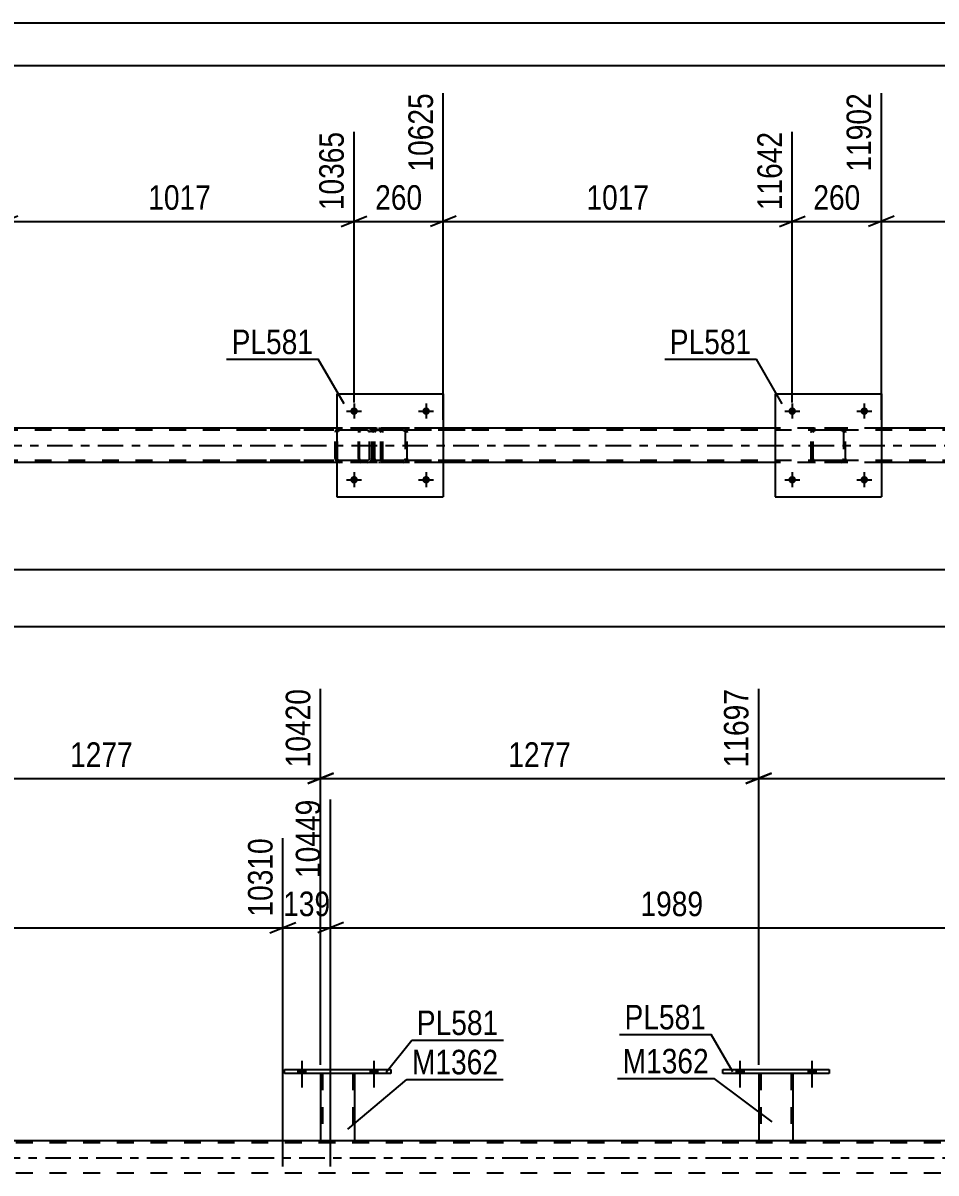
# Model space of a CAD drawing. Header units: millimetres. Extents: x 0 to 841, y 0 to 594.
# Drawn here: x 486.6 to 593, y 460 to 594 of the extents above; entities that cross this region are included whole.
import ezdxf

# ---------------------------------------------------------------- set-up
doc = ezdxf.new("R2010")
doc.units = ezdxf.units.MM
doc.linetypes.add('DXK_LINE_DOT2', pattern=[3.9198, 1.9599, -1.9599])
doc.linetypes.add('DXK_LINE_DOT3', pattern=[5.9187, 2.979, -0.9799, 0.9799, -0.9799])
doc.styles.add('Arial Narrow', font='ARIALN.TTF', dxfattribs={"height": 0.2})

# ---------------------------------------------------------------- blocks, each defined once
blk = doc.blocks.new('Unknown-318894736-1133')
at = {"color": 5, "linetype": 'Continuous'}
for p, q in [((841, 594), (0, 594)), ((836, 589), (5, 589))]:
    blk.add_line(p, q, dxfattribs=at)
blk = doc.blocks.new('Part-318894736-4805 - 4784')
at = {"color": 7, "linetype": 'DXK_LINE_DOT2'}
for p, q in [((526.71, 546.76), (511.72, 546.76)), ((526.71, 546.52), (511.72, 546.52)), ((523, 546.45), (522.96, 546.28)), ((522.96, 543.24), (522.96, 546.28)), ((523, 546.46), (523, 546.45)), ((523.22, 546.28), (523.24, 546.37)), ((523.22, 543.24), (523.22, 546.28)), ((523.24, 546.37), (523.29, 546.45)), ((523.47, 546.76), (523.28, 546.72)), ((523.29, 546.45), (523.37, 546.5)), ((523.37, 546.5), (523.47, 546.52)), ((526.9, 546.72), (526.71, 546.76)), ((526.71, 546.52), (526.8, 546.5)), ((526.8, 546.5), (526.89, 546.45)), ((526.89, 546.45), (526.94, 546.37)), ((526.94, 546.37), (526.96, 546.28)), ((526.96, 543.24), (526.96, 546.28)), ((527.22, 546.28), (527.18, 546.46)), ((527.22, 543.24), (527.22, 546.28)), ((526.71, 543), (511.72, 543)), ((522.96, 543.24), (523, 543.05)), ((523.24, 543.15), (523.22, 543.24)), ((523.29, 543.07), (523.24, 543.15)), ((523.37, 543.02), (523.29, 543.07)), ((523.47, 543), (523.37, 543.02)), ((526.8, 543.02), (526.71, 543)), ((526.89, 543.07), (526.8, 543.02)), ((526.94, 543.15), (526.89, 543.07)), ((526.96, 543.24), (526.94, 543.15)), ((527.18, 543.05), (527.22, 543.24)), ((526.71, 542.76), (511.72, 542.76)), ((523.28, 542.8), (523.47, 542.76)), ((526.71, 542.76), (526.9, 542.8))]:
    blk.add_line(p, q, dxfattribs=at)
for centre, start, end in [((523.45, 546.26), 110.7583, 155.68), ((526.73, 546.26), 24.32, 69.2417), ((523.45, 543.26), 204.32, 249.2417), ((526.73, 543.26), 290.7583, 335.68)]:
    blk.add_arc(centre, 0.496, start, end, dxfattribs=at)
blk = doc.blocks.new('Part-318894736-4856 - 4784')
at = {"color": 2, "linetype": 'Continuous'}
for p, q in [((523.16, 550.76), (523.16, 538.76)), ((523.16, 550.76), (535.56, 550.76)), ((535.56, 550.76), (535.56, 538.76)), ((523.16, 538.76), (535.56, 538.76))]:
    blk.add_line(p, q, dxfattribs=at)
blk = doc.blocks.new('Part-318894736-4792 - 4784')
at = {"color": 7, "linetype": 'DXK_LINE_DOT2'}
for p, q in [((525.69, 546.46), (525.67, 546.28)), ((525.67, 543.24), (525.67, 546.28)), ((525.75, 546.62), (525.69, 546.46)), ((525.84, 546.72), (525.75, 546.62)), ((525.81, 546.28), (525.82, 546.37)), ((525.81, 543.24), (525.81, 546.28)), ((525.82, 546.37), (525.84, 546.45)), ((525.94, 546.76), (525.84, 546.72)), ((525.84, 546.45), (525.89, 546.5)), ((525.89, 546.5), (525.94, 546.52)), ((538.1, 546.76), (525.94, 546.76)), ((538.1, 546.52), (525.94, 546.52)), ((527.22, 546.52), (527.22, 546.76)), ((528.22, 546.72), (528.03, 546.76)), ((528.03, 546.52), (528.13, 546.5)), ((528.13, 546.5), (528.21, 546.45)), ((528.21, 546.45), (528.26, 546.37)), ((528.26, 546.37), (528.28, 546.28)), ((528.28, 543.24), (528.28, 546.28)), ((528.53, 546.28), (528.5, 546.46)), ((528.53, 543.24), (528.53, 546.28)), ((525.67, 543.24), (525.69, 543.05)), ((525.69, 543.05), (525.75, 542.9)), ((525.75, 542.9), (525.84, 542.8)), ((525.82, 543.15), (525.81, 543.24)), ((525.84, 543.07), (525.82, 543.15)), ((525.89, 543.02), (525.84, 543.07)), ((525.94, 543), (525.89, 543.02)), ((538.1, 543), (525.94, 543)), ((527.22, 542.76), (527.22, 543)), ((528.13, 543.02), (528.03, 543)), ((528.21, 543.07), (528.13, 543.02)), ((528.26, 543.15), (528.21, 543.07)), ((528.28, 543.24), (528.26, 543.15)), ((528.5, 543.05), (528.53, 543.24)), ((525.84, 542.8), (525.94, 542.76)), ((538.1, 542.76), (525.94, 542.76)), ((528.03, 542.76), (528.22, 542.8))]:
    blk.add_line(p, q, dxfattribs=at)
for centre, start, end in [((528.05, 546.26), 23.8494, 68.8059), ((528.05, 543.25), 291.1941, 336.1506)]:
    blk.add_arc(centre, 0.492, start, end, dxfattribs=at)
blk = doc.blocks.new('Part-318894736-4857 - 4784')
at = {"color": 7, "linetype": 'DXK_LINE_DOT2'}
for p, q in [((578.44, 546.28), (578.48, 546.46)), ((578.48, 546.46), (578.44, 546.28)), ((578.44, 543.24), (578.44, 546.28)), ((578.68, 546.28), (578.7, 546.37)), ((578.68, 543.24), (578.68, 546.28)), ((578.7, 546.37), (578.75, 546.45)), ((578.74, 546.72), (578.92, 546.76)), ((578.92, 546.76), (578.74, 546.72)), ((578.75, 546.45), (578.83, 546.5)), ((578.83, 546.5), (578.92, 546.52)), ((581.96, 546.76), (578.92, 546.76)), ((581.96, 546.52), (578.92, 546.52)), ((581.96, 546.76), (582.15, 546.72)), ((582.15, 546.72), (581.96, 546.76)), ((581.96, 546.52), (582.06, 546.5)), ((582.06, 546.5), (582.13, 546.45)), ((582.13, 546.45), (582.19, 546.37)), ((582.19, 546.37), (582.2, 546.28)), ((582.2, 546.28), (582.2, 543.24)), ((582.41, 546.46), (582.44, 546.28)), ((582.44, 546.28), (582.41, 546.46)), ((582.44, 543.24), (582.44, 546.28)), ((578.48, 543.05), (578.44, 543.24)), ((578.44, 543.24), (578.48, 543.05)), ((578.7, 543.14), (578.68, 543.24)), ((578.75, 543.07), (578.7, 543.14)), ((578.83, 543.01), (578.75, 543.07)), ((578.92, 543), (578.83, 543.01)), ((581.96, 543), (578.92, 543)), ((582.06, 543.01), (581.96, 543)), ((582.13, 543.07), (582.06, 543.01)), ((582.19, 543.14), (582.13, 543.07)), ((582.2, 543.24), (582.19, 543.14)), ((582.44, 543.24), (582.41, 543.05)), ((582.41, 543.05), (582.44, 543.24)), ((578.92, 542.76), (578.74, 542.79)), ((578.74, 542.79), (578.92, 542.76)), ((581.96, 542.76), (578.92, 542.76)), ((582.15, 542.79), (581.96, 542.76)), ((581.96, 542.76), (582.15, 542.79))]:
    blk.add_line(p, q, dxfattribs=at)
at = {"color": 7, "linetype": 'DXK_LINE_DOT3'}
blk.add_line((580.44, 544.76), (580.44, 544.76), dxfattribs=at)
at = {"color": 7, "linetype": 'DXK_LINE_DOT2'}
for centre, start, end in [((578.92, 546.28), 112.5, 157.5), ((578.92, 546.28), 112.5, 157.5), ((581.96, 546.28), 22.5, 67.5), ((581.96, 546.28), 22.5, 67.5), ((578.92, 543.24), 202.5, 247.5), ((578.92, 543.24), 202.5, 247.5), ((581.96, 543.24), 292.5, 337.5), ((581.96, 543.24), 292.5, 337.5)]:
    blk.add_arc(centre, 0.48, start, end, dxfattribs=at)
blk = doc.blocks.new('Bolt-318894736-4917 - 4784')
at = {"linetype": 'Continuous'}
for points in [[(525.6, 540.76, -1), (524.72, 540.76, -1)], [(534, 540.76, -1), (533.12, 540.76, -1)]]:
    blk.add_hatch(color=1, dxfattribs=at).paths.add_polyline_path(points)
at = {"color": 1, "linetype": 'Continuous'}
for p, q in [((525.16, 541.64), (525.16, 539.88)), ((533.56, 541.64), (533.56, 539.88)), ((524.28, 540.76), (526.04, 540.76)), ((532.68, 540.76), (534.44, 540.76))]:
    blk.add_line(p, q, dxfattribs=at)
blk = doc.blocks.new('Part-318894736-4851 - 4784')
at = {"color": 7, "linetype": 'DXK_LINE_DOT2'}
for p, q in [((527.36, 546.28), (527.4, 546.46)), ((527.4, 546.46), (527.36, 546.28)), ((527.36, 543.24), (527.36, 546.28)), ((527.6, 546.28), (527.62, 546.37)), ((527.6, 543.24), (527.6, 546.28)), ((527.62, 546.37), (527.67, 546.45)), ((527.66, 546.72), (527.84, 546.76)), ((527.84, 546.76), (527.66, 546.72)), ((527.67, 546.45), (527.75, 546.5)), ((527.75, 546.5), (527.84, 546.52)), ((530.88, 546.76), (527.84, 546.76)), ((530.88, 546.52), (527.84, 546.52)), ((530.88, 546.76), (531.07, 546.72)), ((531.07, 546.72), (530.88, 546.76)), ((530.88, 546.52), (530.98, 546.5)), ((530.98, 546.5), (531.05, 546.45)), ((531.05, 546.45), (531.11, 546.37)), ((531.11, 546.37), (531.12, 546.28)), ((531.12, 546.28), (531.12, 543.24)), ((531.33, 546.46), (531.36, 546.28)), ((531.36, 546.28), (531.33, 546.46)), ((531.36, 543.24), (531.36, 546.28)), ((527.4, 543.05), (527.36, 543.24)), ((527.36, 543.24), (527.4, 543.05)), ((527.62, 543.14), (527.6, 543.24)), ((527.67, 543.07), (527.62, 543.14)), ((527.75, 543.01), (527.67, 543.07)), ((527.84, 543), (527.75, 543.01)), ((530.88, 543), (527.84, 543)), ((530.98, 543.01), (530.88, 543)), ((531.05, 543.07), (530.98, 543.01)), ((531.11, 543.14), (531.05, 543.07)), ((531.12, 543.24), (531.11, 543.14)), ((531.36, 543.24), (531.33, 543.05)), ((531.33, 543.05), (531.36, 543.24)), ((527.84, 542.76), (527.66, 542.79)), ((527.66, 542.79), (527.84, 542.76)), ((530.88, 542.76), (527.84, 542.76)), ((531.07, 542.79), (530.88, 542.76)), ((530.88, 542.76), (531.07, 542.79))]:
    blk.add_line(p, q, dxfattribs=at)
at = {"color": 7, "linetype": 'DXK_LINE_DOT3'}
blk.add_line((529.36, 544.76), (529.36, 544.76), dxfattribs=at)
at = {"color": 7, "linetype": 'DXK_LINE_DOT2'}
for centre, start, end in [((527.84, 546.28), 112.5, 157.5), ((527.84, 546.28), 112.5, 157.5), ((530.88, 546.28), 22.5, 67.5), ((530.88, 546.28), 22.5, 67.5), ((527.84, 543.24), 202.5, 247.5), ((527.84, 543.24), 202.5, 247.5), ((530.88, 543.24), 292.5, 337.5), ((530.88, 543.24), 292.5, 337.5)]:
    blk.add_arc(centre, 0.48, start, end, dxfattribs=at)
blk = doc.blocks.new('Part-318894736-4862 - 4784')
at = {"color": 2, "linetype": 'Continuous'}
for p, q in [((574.24, 550.76), (574.24, 538.76)), ((574.24, 550.76), (586.64, 550.76)), ((586.64, 550.76), (586.64, 538.76)), ((574.24, 538.76), (586.64, 538.76))]:
    blk.add_line(p, q, dxfattribs=at)
blk = doc.blocks.new('Bolt-318894736-4918 - 4784')
at = {"linetype": 'Continuous'}
for points in [[(525.6, 548.76, -1), (524.72, 548.76, -1)], [(534, 548.76, -1), (533.12, 548.76, -1)]]:
    blk.add_hatch(color=1, dxfattribs=at).paths.add_polyline_path(points)
at = {"color": 1, "linetype": 'Continuous'}
for p, q in [((525.16, 549.64), (525.16, 547.88)), ((533.56, 549.64), (533.56, 547.88)), ((524.28, 548.76), (526.04, 548.76)), ((532.68, 548.76), (534.44, 548.76))]:
    blk.add_line(p, q, dxfattribs=at)
blk = doc.blocks.new('Bolt-318894736-4919 - 4784')
at = {"linetype": 'Continuous'}
for points in [[(576.68, 540.76, -1), (575.8, 540.76, -1)], [(585.08, 540.76, -1), (584.2, 540.76, -1)]]:
    blk.add_hatch(color=1, dxfattribs=at).paths.add_polyline_path(points)
at = {"color": 1, "linetype": 'Continuous'}
for p, q in [((576.24, 541.64), (576.24, 539.88)), ((584.64, 541.64), (584.64, 539.88)), ((575.36, 540.76), (577.12, 540.76)), ((583.76, 540.76), (585.52, 540.76))]:
    blk.add_line(p, q, dxfattribs=at)
blk = doc.blocks.new('Bolt-318894736-4920 - 4784')
at = {"linetype": 'Continuous'}
for points in [[(576.68, 548.76, -1), (575.8, 548.76, -1)], [(585.08, 548.76, -1), (584.2, 548.76, -1)]]:
    blk.add_hatch(color=1, dxfattribs=at).paths.add_polyline_path(points)
at = {"color": 1, "linetype": 'Continuous'}
for p, q in [((576.24, 549.64), (576.24, 547.88)), ((584.64, 549.64), (584.64, 547.88)), ((575.36, 548.76), (577.12, 548.76)), ((583.76, 548.76), (585.52, 548.76))]:
    blk.add_line(p, q, dxfattribs=at)
blk = doc.blocks.new('Part-318894736-4962 - 4784')
at = {"color": 7, "linetype": 'DXK_LINE_DOT2'}
for p, q in [((705.49, 546.52), (110.57, 546.52)), ((535.56, 546.76), (523.16, 546.76)), ((586.64, 546.76), (574.24, 546.76)), ((705.49, 543), (110.57, 543)), ((535.56, 542.76), (523.16, 542.76)), ((586.64, 542.76), (574.24, 542.76))]:
    blk.add_line(p, q, dxfattribs=at)
at = {"color": 2, "linetype": 'Continuous'}
for p, q in [((523.16, 546.76), (484.48, 546.76)), ((574.24, 546.76), (535.56, 546.76)), ((625.32, 546.76), (586.64, 546.76)), ((523.16, 542.76), (484.48, 542.76)), ((574.24, 542.76), (535.56, 542.76)), ((625.32, 542.76), (586.64, 542.76))]:
    blk.add_line(p, q, dxfattribs=at)
at = {"color": 7, "linetype": 'DXK_LINE_DOT3'}
blk.add_line((110.57, 544.76), (705.49, 544.76), dxfattribs=at)
blk = doc.blocks.new('Bolt-318894736-3454 - 3231')
at = {"linetype": 'Continuous'}
for points in [[(518.62, 471.55), (519.5, 471.55), (519.5, 472.03), (518.62, 472.03)], [(527.02, 471.55), (527.9, 471.55), (527.9, 472.03), (527.02, 472.03)]]:
    blk.add_hatch(color=1, dxfattribs=at).paths.add_polyline_path(points)
at = {"color": 1, "linetype": 'Continuous'}
for p, q in [((518.62, 472.03), (518.62, 471.55)), ((519.06, 473.03), (519.06, 469.91)), ((519.5, 472.03), (519.5, 471.55)), ((527.02, 472.03), (527.02, 471.55)), ((527.46, 473.03), (527.46, 469.91)), ((527.9, 472.03), (527.9, 471.55))]:
    blk.add_line(p, q, dxfattribs=at)
blk = doc.blocks.new('Part-318894736-3273 - 3231')
at = {"color": 2, "linetype": 'Continuous'}
for p, q in [((568.14, 472.02), (580.54, 472.02)), ((568.14, 471.54), (568.14, 472.02)), ((580.54, 472.02), (580.54, 471.54)), ((580.54, 471.54), (568.14, 471.54))]:
    blk.add_line(p, q, dxfattribs=at)
blk = doc.blocks.new('Part-318894736-3278 - 3231')
at = {"color": 7, "linetype": 'DXK_LINE_DOT2'}
for p, q in [((576.34, 471.55), (572.34, 471.55)), ((572.34, 471.55), (572.34, 471.54)), ((572.34, 471.55), (572.34, 471.54)), ((572.58, 471.55), (572.58, 463.71)), ((576.1, 471.55), (576.1, 463.71)), ((576.34, 471.54), (576.34, 471.55)), ((576.34, 471.55), (576.34, 471.54)), ((572.34, 463.71), (572.34, 463.71)), ((572.34, 463.71), (572.34, 463.71)), ((572.34, 463.71), (572.34, 463.71)), ((576.04, 463.71), (576.08, 463.71)), ((576.04, 463.71), (576.08, 463.71)), ((576.08, 463.71), (576.1, 463.71)), ((576.08, 463.71), (576.1, 463.71)), ((576.34, 463.71), (576.3, 463.71)), ((576.34, 463.71), (576.34, 463.71)), ((576.34, 463.71), (576.34, 463.71)), ((576.34, 463.71), (576.34, 463.71))]:
    blk.add_line(p, q, dxfattribs=at)
at = {"color": 2, "linetype": 'Continuous'}
for p, q in [((572.34, 471.54), (572.34, 463.71)), ((576.34, 463.71), (576.34, 471.54)), ((576.34, 463.71), (572.34, 463.71))]:
    blk.add_line(p, q, dxfattribs=at)
blk = doc.blocks.new('Bolt-318894736-3348 - 3231')
at = {"linetype": 'Continuous'}
for points in [[(569.7, 471.54), (570.58, 471.54), (570.58, 472.02), (569.7, 472.02)], [(578.1, 471.54), (578.98, 471.54), (578.98, 472.02), (578.1, 472.02)]]:
    blk.add_hatch(color=1, dxfattribs=at).paths.add_polyline_path(points)
at = {"color": 1, "linetype": 'Continuous'}
for p, q in [((569.7, 472.02), (569.7, 471.54)), ((570.14, 473.02), (570.14, 469.9)), ((570.58, 472.02), (570.58, 471.54)), ((578.1, 472.02), (578.1, 471.54)), ((578.54, 473.02), (578.54, 469.9)), ((578.98, 472.02), (578.98, 471.54))]:
    blk.add_line(p, q, dxfattribs=at)
blk = doc.blocks.new('Bolt-318894736-3347 - 3231')
at = {"linetype": 'Continuous'}
for points in [[(569.7, 471.54), (570.58, 471.54), (570.58, 472.02), (569.7, 472.02)], [(578.1, 471.54), (578.98, 471.54), (578.98, 472.02), (578.1, 472.02)]]:
    blk.add_hatch(color=1, dxfattribs=at).paths.add_polyline_path(points)
at = {"color": 1, "linetype": 'Continuous'}
for p, q in [((569.7, 472.02), (569.7, 471.54)), ((570.14, 473.02), (570.14, 469.9)), ((570.58, 472.02), (570.58, 471.54)), ((578.1, 472.02), (578.1, 471.54)), ((578.54, 473.02), (578.54, 469.9)), ((578.98, 472.02), (578.98, 471.54))]:
    blk.add_line(p, q, dxfattribs=at)
blk = doc.blocks.new('Part-318894736-3358 - 3231')
at = {"color": 2, "linetype": 'Continuous'}
for p, q in [((521.26, 471.55), (521.26, 463.71)), ((525.26, 463.71), (525.26, 471.55)), ((525.26, 463.71), (521.26, 463.71))]:
    blk.add_line(p, q, dxfattribs=at)
at = {"color": 7, "linetype": 'DXK_LINE_DOT2'}
for p, q in [((525.26, 471.55), (521.26, 471.55)), ((521.26, 471.55), (521.26, 471.55)), ((521.26, 471.55), (521.26, 471.55)), ((521.5, 471.55), (521.5, 463.71)), ((525.02, 471.55), (525.02, 463.71)), ((525.26, 471.55), (525.26, 471.55)), ((525.26, 471.55), (525.26, 471.55)), ((521.26, 463.71), (521.26, 463.71)), ((521.26, 463.71), (521.26, 463.71)), ((521.26, 463.71), (521.26, 463.71)), ((524.96, 463.71), (525, 463.71)), ((524.96, 463.71), (525, 463.71)), ((525, 463.71), (525.02, 463.71)), ((525, 463.71), (525.02, 463.71)), ((525.26, 463.71), (525.22, 463.71)), ((525.26, 463.71), (525.26, 463.71)), ((525.26, 463.71), (525.26, 463.71)), ((525.26, 463.71), (525.26, 463.71))]:
    blk.add_line(p, q, dxfattribs=at)
blk = doc.blocks.new('Part-318894736-3353 - 3231')
at = {"color": 2, "linetype": 'Continuous'}
for p, q in [((517.06, 472.03), (529.46, 472.03)), ((517.06, 471.55), (517.06, 472.03)), ((529.46, 472.03), (529.46, 471.55)), ((529.46, 471.55), (517.06, 471.55))]:
    blk.add_line(p, q, dxfattribs=at)
blk = doc.blocks.new('Bolt-318894736-3453 - 3231')
at = {"linetype": 'Continuous'}
for points in [[(518.62, 471.55), (519.5, 471.55), (519.5, 472.03), (518.62, 472.03)], [(527.02, 471.55), (527.9, 471.55), (527.9, 472.03), (527.02, 472.03)]]:
    blk.add_hatch(color=1, dxfattribs=at).paths.add_polyline_path(points)
at = {"color": 1, "linetype": 'Continuous'}
for p, q in [((518.62, 472.03), (518.62, 471.55)), ((519.06, 473.03), (519.06, 469.91)), ((519.5, 472.03), (519.5, 471.55)), ((527.02, 472.03), (527.02, 471.55)), ((527.46, 473.03), (527.46, 469.91)), ((527.9, 472.03), (527.9, 471.55))]:
    blk.add_line(p, q, dxfattribs=at)
blk = doc.blocks.new('Part-318894736-3655 - 3231')
at = {"color": 7, "linetype": 'DXK_LINE_DOT2'}
for p, q in [((699.38, 463.47), (104.46, 463.47)), ((525.26, 463.71), (521.26, 463.71)), ((576.34, 463.71), (572.34, 463.71)), ((699.38, 459.95), (104.46, 459.95))]:
    blk.add_line(p, q, dxfattribs=at)
at = {"color": 2, "linetype": 'Continuous'}
for p, q in [((521.26, 463.71), (474.18, 463.71)), ((572.34, 463.71), (525.26, 463.71)), ((623.42, 463.71), (576.34, 463.71))]:
    blk.add_line(p, q, dxfattribs=at)
at = {"color": 7, "linetype": 'DXK_LINE_DOT3'}
blk.add_line((104.46, 461.71), (699.38, 461.71), dxfattribs=at)
blk = doc.blocks.new('StraightDimension-318894736-5026 - 4784')
at = {"color": 7, "linetype": 'Continuous'}
blk.add_line((110.57, 530.28), (742.61, 530.28), dxfattribs=at)
blk = doc.blocks.new('StraightDimension-318894736-5394 - 4784')
at = {"color": 7, "linetype": 'Continuous'}
for p, q in [((484.48, 547.76), (484.48, 583.99)), ((525.16, 549.76), (525.16, 581.32)), ((485.98, 571.48), (482.98, 570.28)), ((523.66, 570.28), (526.66, 571.48)), ((484.48, 570.88), (525.16, 570.88))]:
    blk.add_line(p, q, dxfattribs=at)
at = {"color": 0}
blk.add_wipeout([(509.08, 571.63), (509.08, 575.83), (500.57, 575.83), (500.57, 571.63)], dxfattribs=at)
at = {"color": 3, "style": 'Arial Narrow'}
blk.add_text('1017', height=2.863, dxfattribs=at).set_placement((501.17, 572.23))
at = {"color": 0, "linetype": 'Continuous'}
blk.add_wipeout([(524.56, 581.92), (520.36, 581.92), (520.36, 571.58), (524.56, 571.58)], dxfattribs=at)
at = {"color": 3, "linetype": 'Continuous', "style": 'Arial Narrow'}
blk.add_text('10365', height=2.863, rotation=90.0002, dxfattribs=at).set_placement((523.96, 572.18))
blk = doc.blocks.new('StraightDimension-318894736-5414 - 4784')
at = {"color": 7, "linetype": 'Continuous'}
for p, q in [((535.56, 547.76), (535.56, 585.82)), ((525.16, 549.76), (525.16, 581.32)), ((523.66, 570.28), (526.66, 571.48)), ((537.06, 571.48), (534.06, 570.28)), ((525.16, 570.88), (535.56, 570.88))]:
    blk.add_line(p, q, dxfattribs=at)
at = {"color": 0}
blk.add_wipeout([(533.71, 571.63), (533.71, 575.83), (527.02, 575.83), (527.02, 571.63)], dxfattribs=at)
at = {"color": 3, "style": 'Arial Narrow'}
blk.add_text('260', height=2.863, dxfattribs=at).set_placement((527.62, 572.23))
at = {"color": 0, "linetype": 'Continuous'}
blk.add_wipeout([(534.96, 586.42), (530.76, 586.42), (530.76, 576.08), (534.96, 576.08)], dxfattribs=at)
at = {"color": 3, "linetype": 'Continuous', "style": 'Arial Narrow'}
blk.add_text('10625', height=2.863, rotation=90.0002, dxfattribs=at).set_placement((534.36, 576.68))
blk = doc.blocks.new('StraightDimension-318894736-5434 - 4784')
at = {"color": 7, "linetype": 'Continuous'}
for p, q in [((535.56, 547.76), (535.56, 585.82)), ((576.24, 549.76), (576.24, 581.32)), ((537.06, 571.48), (534.06, 570.28)), ((574.74, 570.28), (577.74, 571.48)), ((535.56, 570.88), (576.24, 570.88))]:
    blk.add_line(p, q, dxfattribs=at)
at = {"color": 0}
blk.add_wipeout([(560.16, 571.63), (560.16, 575.83), (551.65, 575.83), (551.65, 571.63)], dxfattribs=at)
at = {"color": 3, "style": 'Arial Narrow'}
blk.add_text('1017', height=2.863, dxfattribs=at).set_placement((552.25, 572.23))
at = {"color": 0, "linetype": 'Continuous'}
blk.add_wipeout([(575.64, 581.92), (571.44, 581.92), (571.44, 571.58), (575.64, 571.58)], dxfattribs=at)
at = {"color": 3, "linetype": 'Continuous', "style": 'Arial Narrow'}
blk.add_text('11642', height=2.863, rotation=90.0002, dxfattribs=at).set_placement((575.04, 572.18))
blk = doc.blocks.new('StraightDimension-318894736-5454 - 4784')
at = {"color": 7, "linetype": 'Continuous'}
for p, q in [((586.64, 547.76), (586.64, 585.82)), ((576.24, 549.76), (576.24, 581.32)), ((574.74, 570.28), (577.74, 571.48)), ((588.14, 571.48), (585.14, 570.28)), ((576.24, 570.88), (586.64, 570.88))]:
    blk.add_line(p, q, dxfattribs=at)
at = {"color": 0}
blk.add_wipeout([(584.79, 571.63), (584.79, 575.83), (578.1, 575.83), (578.1, 571.63)], dxfattribs=at)
at = {"color": 3, "style": 'Arial Narrow'}
blk.add_text('260', height=2.863, dxfattribs=at).set_placement((578.7, 572.23))
at = {"color": 0, "linetype": 'Continuous'}
blk.add_wipeout([(586.04, 586.42), (581.84, 586.42), (581.84, 576.08), (586.04, 576.08)], dxfattribs=at)
at = {"color": 3, "linetype": 'Continuous', "style": 'Arial Narrow'}
blk.add_text('11902', height=2.863, rotation=90.0002, dxfattribs=at).set_placement((585.44, 576.68))
blk = doc.blocks.new('StraightDimension-318894736-5474 - 4784')
at = {"color": 7, "linetype": 'Continuous'}
for p, q in [((586.64, 547.76), (586.64, 585.82)), ((627.32, 549.76), (627.32, 581.32)), ((588.14, 571.48), (585.14, 570.28)), ((625.82, 570.28), (628.82, 571.48)), ((586.64, 570.88), (627.32, 570.88))]:
    blk.add_line(p, q, dxfattribs=at)
at = {"color": 0}
blk.add_wipeout([(611.24, 571.63), (611.24, 575.83), (602.73, 575.83), (602.73, 571.63)], dxfattribs=at)
at = {"color": 3, "style": 'Arial Narrow'}
blk.add_text('1017', height=2.863, dxfattribs=at).set_placement((603.33, 572.23))
at = {"color": 0, "linetype": 'Continuous'}
blk.add_wipeout([(626.72, 581.92), (622.52, 581.92), (622.52, 571.58), (626.72, 571.58)], dxfattribs=at)
at = {"color": 3, "linetype": 'Continuous', "style": 'Arial Narrow'}
blk.add_text('12919', height=2.863, rotation=90.0002, dxfattribs=at).set_placement((626.12, 572.18))
blk = doc.blocks.new('StraightDimension-318894736-5602 - 4784')
at = {"color": 7, "linetype": 'Continuous'}
blk.add_line((109.93, 523.64), (743.25, 523.64), dxfattribs=at)
blk = doc.blocks.new('StraightDimension-318894736-14811 - 3231')
at = {"color": 7, "linetype": 'Continuous'}
for p, q in [((522.43, 460.71), (522.43, 503.48)), ((516.86, 460.71), (516.86, 498.98)), ((515.36, 487.94), (518.36, 489.14)), ((516.86, 488.54), (522.43, 488.54)), ((523.93, 489.14), (520.93, 487.94))]:
    blk.add_line(p, q, dxfattribs=at)
at = {"color": 0}
blk.add_wipeout([(522.99, 489.29), (522.99, 493.49), (516.3, 493.49), (516.3, 489.29)], dxfattribs=at)
at = {"color": 3, "style": 'Arial Narrow'}
blk.add_text('139', height=2.863, dxfattribs=at).set_placement((516.9, 489.89))
at = {"color": 0, "linetype": 'Continuous'}
blk.add_wipeout([(521.83, 504.08), (517.63, 504.08), (517.63, 493.74), (521.83, 493.74)], dxfattribs=at)
at = {"color": 3, "linetype": 'Continuous', "style": 'Arial Narrow'}
blk.add_text('10449', height=2.863, rotation=90.0002, dxfattribs=at).set_placement((521.23, 494.34))
blk = doc.blocks.new('StraightDimension-318894736-14812 - 3231')
at = {"color": 7, "linetype": 'Continuous'}
for p, q in [((437.3, 460.71), (437.3, 501.65)), ((516.86, 460.71), (516.86, 498.98)), ((438.8, 489.14), (435.8, 487.94)), ((437.3, 488.54), (516.86, 488.54)), ((515.36, 487.94), (518.36, 489.14))]:
    blk.add_line(p, q, dxfattribs=at)
at = {"color": 0}
blk.add_wipeout([(481.33, 489.29), (481.33, 493.49), (472.82, 493.49), (472.82, 489.29)], dxfattribs=at)
at = {"color": 3, "style": 'Arial Narrow'}
blk.add_text('1989', height=2.863, dxfattribs=at).set_placement((473.42, 489.89))
at = {"color": 0, "linetype": 'Continuous'}
blk.add_wipeout([(516.26, 499.58), (512.06, 499.58), (512.06, 489.24), (516.26, 489.24)], dxfattribs=at)
at = {"color": 3, "linetype": 'Continuous', "style": 'Arial Narrow'}
blk.add_text('10310', height=2.863, rotation=90.0002, dxfattribs=at).set_placement((515.66, 489.84))
blk = doc.blocks.new('StraightDimension-318894736-3880 - 3231')
at = {"color": 7, "linetype": 'Continuous'}
for p, q in [((572.34, 472.55), (572.34, 516.38)), ((623.42, 472.55), (623.42, 516.38)), ((573.84, 506.54), (570.84, 505.34)), ((572.34, 505.94), (623.42, 505.94)), ((621.92, 505.34), (624.92, 506.54))]:
    blk.add_line(p, q, dxfattribs=at)
at = {"color": 0}
blk.add_wipeout([(602.14, 506.69), (602.14, 510.89), (593.62, 510.89), (593.62, 506.69)], dxfattribs=at)
at = {"color": 3, "style": 'Arial Narrow'}
blk.add_text('1277', height=2.863, dxfattribs=at).set_placement((594.22, 507.29))
at = {"color": 0, "linetype": 'Continuous'}
blk.add_wipeout([(622.82, 516.98), (618.62, 516.98), (618.62, 506.64), (622.82, 506.64)], dxfattribs=at)
at = {"color": 3, "linetype": 'Continuous', "style": 'Arial Narrow'}
blk.add_text('12974', height=2.863, rotation=90.0002, dxfattribs=at).set_placement((622.22, 507.24))
blk = doc.blocks.new('StraightDimension-318894736-3890 - 3231')
at = {"color": 7, "linetype": 'Continuous'}
for p, q in [((521.26, 472.55), (521.26, 516.38)), ((572.34, 472.55), (572.34, 516.38)), ((522.76, 506.54), (519.76, 505.34)), ((521.26, 505.94), (572.34, 505.94)), ((570.84, 505.34), (573.84, 506.54))]:
    blk.add_line(p, q, dxfattribs=at)
at = {"color": 0}
blk.add_wipeout([(551.06, 506.69), (551.06, 510.89), (542.54, 510.89), (542.54, 506.69)], dxfattribs=at)
at = {"color": 3, "style": 'Arial Narrow'}
blk.add_text('1277', height=2.863, dxfattribs=at).set_placement((543.14, 507.29))
at = {"color": 0, "linetype": 'Continuous'}
blk.add_wipeout([(571.74, 516.98), (567.54, 516.98), (567.54, 506.64), (571.74, 506.64)], dxfattribs=at)
at = {"color": 3, "linetype": 'Continuous', "style": 'Arial Narrow'}
blk.add_text('11697', height=2.863, rotation=90.0002, dxfattribs=at).set_placement((571.14, 507.24))
blk = doc.blocks.new('StraightDimension-318894736-3900 - 3231')
at = {"color": 7, "linetype": 'Continuous'}
for p, q in [((521.26, 472.55), (521.26, 516.38)), ((470.18, 472.55), (470.18, 514.55)), ((471.68, 506.54), (468.68, 505.34)), ((470.18, 505.94), (521.26, 505.94)), ((519.76, 505.34), (522.76, 506.54))]:
    blk.add_line(p, q, dxfattribs=at)
at = {"color": 0}
blk.add_wipeout([(499.98, 506.69), (499.98, 510.89), (491.46, 510.89), (491.46, 506.69)], dxfattribs=at)
at = {"color": 3, "style": 'Arial Narrow'}
blk.add_text('1277', height=2.863, dxfattribs=at).set_placement((492.06, 507.29))
at = {"color": 0, "linetype": 'Continuous'}
blk.add_wipeout([(520.66, 516.98), (516.46, 516.98), (516.46, 506.64), (520.66, 506.64)], dxfattribs=at)
at = {"color": 3, "linetype": 'Continuous', "style": 'Arial Narrow'}
blk.add_text('10420', height=2.863, rotation=90.0002, dxfattribs=at).set_placement((520.06, 507.24))
blk = doc.blocks.new('StraightDimension-318894736-14810 - 3231')
at = {"color": 7, "linetype": 'Continuous'}
for p, q in [((522.43, 460.71), (522.43, 503.48)), ((601.99, 460.71), (601.99, 498.98)), ((523.93, 489.14), (520.93, 487.94)), ((522.43, 488.54), (601.99, 488.54)), ((600.49, 487.94), (603.49, 489.14))]:
    blk.add_line(p, q, dxfattribs=at)
at = {"color": 0}
blk.add_wipeout([(566.47, 489.29), (566.47, 493.49), (557.95, 493.49), (557.95, 489.29)], dxfattribs=at)
at = {"color": 3, "style": 'Arial Narrow'}
blk.add_text('1989', height=2.863, dxfattribs=at).set_placement((558.55, 489.89))
at = {"color": 0, "linetype": 'Continuous'}
blk.add_wipeout([(601.39, 499.58), (597.19, 499.58), (597.19, 489.24), (601.39, 489.24)], dxfattribs=at)
at = {"color": 3, "linetype": 'Continuous', "style": 'Arial Narrow'}
blk.add_text('12438', height=2.863, rotation=90.0002, dxfattribs=at).set_placement((600.79, 489.84))
blk = doc.blocks.new('Mark-318894736-4852 - 4784')
at = {"color": 0}
blk.add_wipeout([(520.39, 555.4), (520.39, 558.4), (510.89, 558.4), (510.89, 555.4)], dxfattribs=at)
blk.add_wipeout([(520.39, 555.4), (520.39, 558.4), (510.89, 558.4), (510.89, 555.4)], dxfattribs=at)
at = {"color": 30, "linetype": 'Continuous'}
for p in [(510.29, 554.8), (523.99, 549.61)]:
    blk.add_line(p, (520.99, 554.8), dxfattribs=at)
at = {"color": 3, "style": 'Arial Narrow'}
blk.add_text('PL581', height=2.863, dxfattribs=at).set_placement((510.89, 555.4))
blk = doc.blocks.new('Mark-318894736-4858 - 4784')
at = {"color": 0}
blk.add_wipeout([(571.47, 555.4), (571.47, 558.4), (561.97, 558.4), (561.97, 555.4)], dxfattribs=at)
blk.add_wipeout([(571.47, 555.4), (571.47, 558.4), (561.97, 558.4), (561.97, 555.4)], dxfattribs=at)
at = {"color": 30, "linetype": 'Continuous'}
for p in [(561.37, 554.8), (575.07, 549.61)]:
    blk.add_line(p, (572.07, 554.8), dxfattribs=at)
at = {"color": 3, "style": 'Arial Narrow'}
blk.add_text('PL581', height=2.863, dxfattribs=at).set_placement((561.97, 555.4))
blk = doc.blocks.new('Mark-318894736-3354 - 3231')
at = {"color": 0}
blk.add_wipeout([(541.96, 471.45), (541.96, 474.45), (531.91, 474.45), (531.91, 471.45)], dxfattribs=at)
blk.add_wipeout([(541.96, 471.45), (541.96, 474.45), (531.91, 474.45), (531.91, 471.45)], dxfattribs=at)
at = {"color": 30, "linetype": 'Continuous'}
for p, q in [((524.43, 465.08), (531.31, 470.85)), ((531.31, 470.85), (542.56, 470.85))]:
    blk.add_line(p, q, dxfattribs=at)
at = {"color": 3, "style": 'Arial Narrow'}
blk.add_text('M1362', height=2.863, dxfattribs=at).set_placement((531.91, 471.45))
blk = doc.blocks.new('Mark-318894736-3269 - 3231')
at = {"color": 0}
blk.add_wipeout([(566.19, 476.69), (566.19, 479.69), (556.69, 479.69), (556.69, 476.69)], dxfattribs=at)
blk.add_wipeout([(566.19, 476.69), (566.19, 479.69), (556.69, 479.69), (556.69, 476.69)], dxfattribs=at)
at = {"color": 30, "linetype": 'Continuous'}
for p in [(556.09, 476.09), (569.33, 471.76)]:
    blk.add_line(p, (566.79, 476.09), dxfattribs=at)
at = {"color": 3, "style": 'Arial Narrow'}
blk.add_text('PL581', height=2.863, dxfattribs=at).set_placement((556.69, 476.69))
blk = doc.blocks.new('Mark-318894736-3274 - 3231')
at = {"color": 0}
blk.add_wipeout([(566.53, 471.56), (566.53, 474.56), (556.47, 474.56), (556.47, 471.56)], dxfattribs=at)
blk.add_wipeout([(566.53, 471.56), (566.53, 474.56), (556.47, 474.56), (556.47, 471.56)], dxfattribs=at)
at = {"color": 30, "linetype": 'Continuous'}
for p in [(555.87, 470.96), (573.89, 465.92)]:
    blk.add_line(p, (567.13, 470.96), dxfattribs=at)
at = {"color": 3, "style": 'Arial Narrow'}
blk.add_text('M1362', height=2.863, dxfattribs=at).set_placement((556.47, 471.56))
blk = doc.blocks.new('Mark-318894736-3349 - 3231')
at = {"color": 0}
blk.add_wipeout([(541.99, 476.03), (541.99, 479.03), (532.48, 479.03), (532.48, 476.03)], dxfattribs=at)
blk.add_wipeout([(541.99, 476.03), (541.99, 479.03), (532.48, 479.03), (532.48, 476.03)], dxfattribs=at)
at = {"color": 30, "linetype": 'Continuous'}
for p, q in [((528.89, 471.71), (531.88, 475.43)), ((531.88, 475.43), (542.59, 475.43))]:
    blk.add_line(p, q, dxfattribs=at)
at = {"color": 3, "style": 'Arial Narrow'}
blk.add_text('PL581', height=2.863, dxfattribs=at).set_placement((532.48, 476.03))

msp = doc.modelspace()

# ---------------------------------------------------------------- block references
for name in ['Unknown-318894736-1133', 'Part-318894736-4856 - 4784', 'Bolt-318894736-4918 - 4784', 'Part-318894736-4862 - 4784', 'Bolt-318894736-4920 - 4784', 'Part-318894736-4962 - 4784', 'Part-318894736-4805 - 4784', 'Part-318894736-4792 - 4784', 'Part-318894736-4851 - 4784', 'Part-318894736-4857 - 4784', 'Bolt-318894736-4917 - 4784', 'Bolt-318894736-4919 - 4784', 'Part-318894736-3353 - 3231', 'Bolt-318894736-3454 - 3231', 'Bolt-318894736-3453 - 3231', 'Part-318894736-3273 - 3231', 'Bolt-318894736-3348 - 3231', 'Bolt-318894736-3347 - 3231', 'Part-318894736-3358 - 3231', 'Part-318894736-3278 - 3231', 'Part-318894736-3655 - 3231']:
    msp.add_blockref(name, (0, 0))

# ---------------------------------------------------------------- next in the draw order: block references
for name in ['StraightDimension-318894736-5394 - 4784', 'StraightDimension-318894736-5026 - 4784', 'StraightDimension-318894736-3880 - 3231', 'StraightDimension-318894736-14811 - 3231']:
    msp.add_blockref(name, (0, 0))

# ---------------------------------------------------------------- next in the draw order: block references
for name in ['StraightDimension-318894736-5414 - 4784', 'StraightDimension-318894736-5602 - 4784', 'StraightDimension-318894736-3890 - 3231', 'StraightDimension-318894736-14812 - 3231']:
    msp.add_blockref(name, (0, 0))

# ---------------------------------------------------------------- next in the draw order: block references
for name in ['StraightDimension-318894736-5434 - 4784', 'Mark-318894736-4852 - 4784', 'StraightDimension-318894736-3900 - 3231']:
    msp.add_blockref(name, (0, 0))

# ---------------------------------------------------------------- next in the draw order: block references
for name in ['StraightDimension-318894736-5454 - 4784', 'StraightDimension-318894736-14810 - 3231']:
    msp.add_blockref(name, (0, 0))

# ---------------------------------------------------------------- next in the draw order: block references
for name in ['StraightDimension-318894736-5474 - 4784', 'Mark-318894736-4858 - 4784', 'Mark-318894736-3269 - 3231', 'Mark-318894736-3354 - 3231']:
    msp.add_blockref(name, (0, 0))

# ---------------------------------------------------------------- next in the draw order: block references
for name in ['Mark-318894736-3349 - 3231', 'Mark-318894736-3274 - 3231']:
    msp.add_blockref(name, (0, 0))

doc.saveas('drawing.dxf')
